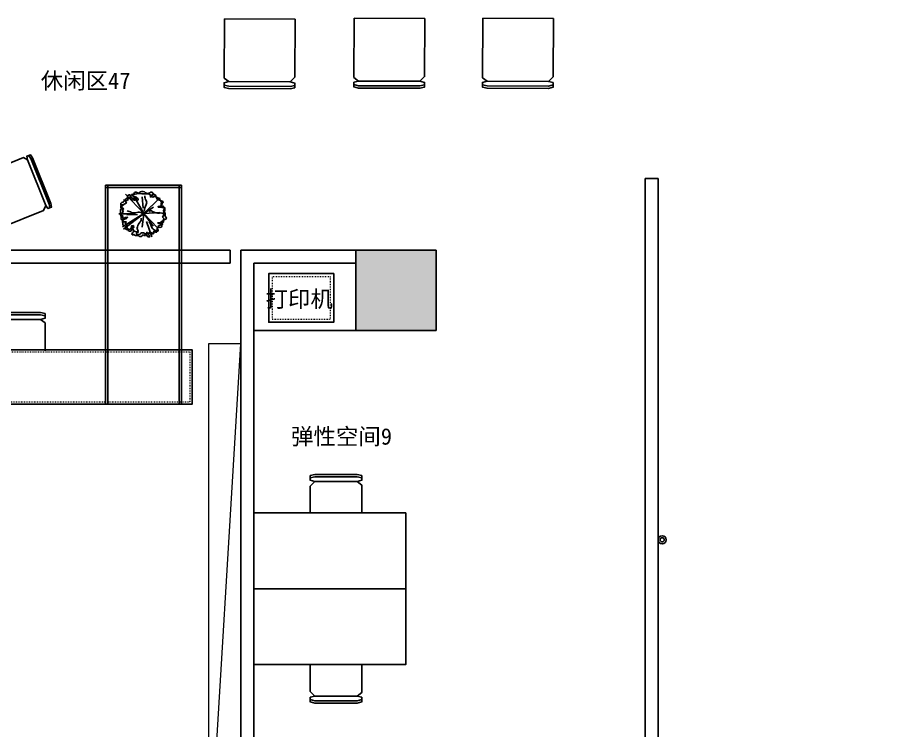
# Model space of a CAD drawing. Header units: millimetres. Extents: x 591722 to 1211798, y -167163 to 126727.
# Drawn here: x 599608 to 607808, y 105672 to 112247 of the extents above; entities that cross this region are included whole.
import ezdxf

# ---------------------------------------------------------------- set-up
doc = ezdxf.new("R2010")
doc.units = ezdxf.units.MM
doc.header["$LTSCALE"] = 0.5
doc.linetypes.add('ACAD_ISO03W100', pattern=[30, 12, -18])
for name, color, linetype in [('BS-SHORT-CABINET', 40, 'Continuous'), ('COL-FILL', 8, 'Continuous'), ('FF-FURN', 51, 'Continuous'), ('FF-PLANTS', 86, 'Continuous'), ('FF-TEXT', 50, 'Continuous'), ('L-反光柱', 7, 'Continuous')]:
    doc.layers.add(name, color=color, linetype=linetype)
doc.layers.add('WALL', color=160, linetype='Continuous', lineweight=20)
doc.styles.add('宋体', font='NSimSun.ttf')

# ---------------------------------------------------------------- blocks, each defined once
blk = doc.blocks.new('A$C70401548')
at = {"layer": 'FF-PLANTS', "color": 86, "linetype": 'ByBlock'}
for p, q in [((928.4818000270824, 885.6224216856643), (246.7559343702451, 1609.931258274853)), ((930.0255501935243, 882.8816766905074), (634.6766266641062, 1407.238597639996)), ((906.5154096096666, 1084.617605638574), (870.0535788510751, 1512.03469563779)), ((925.6171458845201, 882.8816766905074), (1542.763732467138, 1473.333903828519)), ((928.4818000270824, 885.6224216856643), (1291.496828431511, 1120.825118752152)), ((-3.64825609722e-05, 867.5188763246696), (625.9626841859935, 867.5188763246696)), ((928.4818000270824, 885.6224216856643), (127.7350888159126, 389.3692805027385)), ((928.4818000270824, 885.6224216856643), (171.8167710436537, 301.2419628826028)), ((694.3754125203486, 852.6858946478895), (299.9279479682082, 839.4326609542042)), ((928.481800027148, 885.622421685708), (872.7189923048282, 376.1500251033576)), ((928.481800027148, 885.6224216857227), (1538.355665424184, 926.9452141495277)), ((928.4818000271844, 885.6224216857227), (1284.679332853353, 409.1548412765842)), ((928.4818000270824, 885.6224216856643), (1447.891854617061, 342.964141337332)), ((1230.089790121368, 8.995867075194838), (1033.566559394516, 580.1319193049858))]:
    blk.add_line(p, q, dxfattribs=at)
for points in [[(75.45346183980291, 1160.303167759892, 0.0485490595645811), (67.59485347933514, 1145.441131128813, 0.1904724174873007), (67.37431276190182, 1128.399601731973, -0.1010100684815973), (74.7864292778977, 1102.765626541935, 0.3079615261055771), (81.4319614238484, 1086.522696475353, 0.2658528242693174), (93.83786450543268, 1085.711857505375, -0.1245730079382562), (129.8818031869959, 1089.771675564363, -0.1754169228999167), (174.4455488814856, 1066.400720321922, -0.5553700377442354), (170.0182208154801, 1050.614112003037, -0.1511109343244255), (139.0803381433434, 1051.124449198672, 0.0378011287022286), (107.0564128234473, 1058.991123492757, 0.1269582927284508), (93.29307499603601, 1057.787196675723, 0.2293158590515043), (55.89106105342944, 1019.989958547972, 0.1698801504632809), (56.17825181230728, 980.3336633212166, -0.1076601433744904), (63.0367142836476, 927.5845490136708, 0.1606134814724673), (71.86038461700082, 813.7502162521995, -0.118419854912591), (84.84790648784838, 733.3351906383613, -0.1018256152839513), (79.62631473658257, 715.0783120305568, 0.6414248559351288), (119.7641600978459, 663.2677326879493, 0.0237089751047245), (220.4023711353002, 730.6746990989486, -0.2649055068427669), (268.350587304616, 736.439696054731, -0.5273560923157524), (273.2404060294139, 712.557525633063, -0.1150621841623598), (202.9949369690148, 667.2293741695757, 0.1537374737600149), (140.341589774478, 619.6967334190267, 0.2276923743486092), (132.6174834674748, 574.4109199135709, -0.1070463546163796), (138.3425236298208, 487.1747104600799, 0.3044892055368129), (163.6143677148575, 433.9632072505337, 0.1185374669536242), (216.2088661150119, 417.6771531517297, -0.2445503899857193), (261.6211906972967, 390.2080490837398, -0.4012264169066797), (252.4679820387027, 348.4967156580533, 0.5163116043930422), (251.0903395263376, 295.3608788710262, 0.2078579894183041), (296.566912279377, 284.5393010733533, -0.2057068058763545), (330.9749970207922, 276.5014323425276, 0.0422919319566636), (343.0397583704253, 248.3601437049365, 0.2787195592029788), (459.1560381033778, 236.2567840475094, 0.3711236055016025), (485.7574589804862, 295.7802344190568, -0.1621455693334864), (487.5683198134866, 354.1088567088445, -0.0925030867142565), (522.3745857010217, 412.5701546782075, -0.9282202589829917), (536.6136891655042, 401.8111230190116, 0.0450970915826394), (506.7035283999212, 344.7113061506534, 0.2718438707952196), (510.6892523283895, 316.1112732877809, -0.0456375327076431), (550.075893471294, 255.7467285806488, -0.3510871887805825), (536.7412714682432, 185.8008052611985, 0.2676350127984845), (487.1667709584944, 115.9723466753639, 0.4563019829586215), (521.1706065382895, 80.32501319744914, 0.2248490434876841), (545.678671052432, 93.38209667280898, -0.7028191996344112), (574.1428932291165, 84.78333088989893, 0.366669975255985), (661.8930374821794, 59.08191036447533, -0.306592923639121), (742.522903870682, 44.65805347153218, 0.3657068117732625), (863.4264422745619, 36.08264522680838, 0.2292673285398544), (877.45975974857, 62.4137301868177, -0.5315375404199904), (902.4834864693257, 77.92031276776106, 0.0386939194955835), (971.9501207047286, 52.95543903227372, 0.546027131305603), (991.2408641927177, 70.28584622044582, 0.0084280797725535), (980.4122661328657, 130.6311405581364, -1.045167778381338), (987.1278992449515, 131.6478058450593, 0.0249543135770514), (1064.213031284103, 28.26705182102159, 0.2776308487047698), (1140.092763324079, 1.547581884893588, 0.6185750081773606), (1145.652952548604, 22.46448599346331, 0.0733201140295144), (1107.275128014742, 83.29556679680536, -0.2646355680658626), (1101.742780819782, 111.7864494043024, -0.2836675961907337), (1169.365858768782, 125.4893258884549, 0.1515435497489385), (1273.604585814435, 120.0550871471932, 0.2632522045276159), (1311.869754808482, 156.6827311074739, -0.2769653370774567), (1353.332072599733, 194.3879111773421, -0.006189685977225), (1419.344929035404, 206.7560011889873, 0.2920346312157603), (1475.53449932365, 258.1754316647275, 0.3864668133415638), (1463.015184559262, 282.4510955129663, -0.4795612523222737), (1452.635488015396, 363.0116137262521, -0.3472006184914024), (1510.76826945912, 370.9815653069672, 0.2409696058935403), (1580.149086840029, 366.8704809980118, 0.319278213136303), (1606.63454188162, 411.1591189997125, -0.2560969088158807), (1631.307847379015, 466.0724571547762, 0.5992347370712235), (1627.385086919195, 491.0119244599627, 0.0478910314590644), (1556.208961320895, 508.3817227690888, -0.0104185309498987), (1459.278475294108, 524.4710415968001, -1.343777405948081), (1462.906615942302, 531.4982590069121, -0.2079457820393083), (1581.073062644675, 522.5096248101326, 0.3355204308591875), (1643.268132470083, 532.6402113912627, 0.1550199281226606), (1677.928230355683, 603.6106463674951, -0.3173364182207434), (1726.683863081692, 654.7764956674073, 0.3321296958509031), (1780.099426734909, 713.924272424716, 0.2953546961583251), (1760.015382146412, 752.3898022065987, -0.3784998290671941), (1731.759043422571, 834.3746698877511, 0.2271897521813816), (1727.684085363493, 908.352410413776, 0.0027737806824417), (1706.211571102816, 946.9781477580109, -0.3407269969823825), (1710.670977582086, 977.7618993915383, 0.19214257784271), (1727.724516263682, 1015.848854162585, 0.1917833487096417), (1686.544685172368, 1133.142401132602, 0.399060575190487), (1598.146920072162, 1141.547600477744, -0.2818640573522515), (1471.891128016141, 1126.948371655715, -0.7786528428853386), (1474.669019020824, 1141.651418204579, 0.0571400905588977), (1552.655093848756, 1155.443574410499, 0.298226481579985), (1612.988373599502, 1226.792626658338, -0.2131472333454719), (1650.727529595133, 1289.425418487619, 0.5982773516597968), (1645.432465959937, 1334.865639067793, 0.1360075914016444), (1588.76393082126, 1363.377147364241, -0.2396170721731507), (1541.932490016974, 1400.187432416103, 0.2254457823360016), (1454.736211203206, 1472.601083467234, -0.2746780786771231), (1379.486344387136, 1547.896511028783, 0.6259591878895346), (1260.385186589468, 1572.443638529905, -0.0774359889342229), (1186.769031510055, 1502.368917296509, -1.722769176402528), (1186.314398821734, 1507.566127936632, 0.1822252792204221), (1234.164643319171, 1568.601961828914, -0.2206621878229583), (1269.910139339583, 1607.847575885738, 0.4405576396304411), (1282.242213904916, 1642.361036212649, 0.2558480531613437), (1216.388662702396, 1685.79594430796, 0.2038332939659451), (1152.898551583261, 1664.753499828861, -0.3813684315804255), (994.9357429333758, 1665.778959051182, 0.2890994310984097), (805.3201432119675, 1698.781430352363, 0.098535533624033), (756.661724400168, 1666.415230116268, -0.374990084018024), (691.5621190177771, 1662.120261150136, 0.2956565152350542), (588.6663237583998, 1670.028883993916, 0.3250487640078027), (567.6204113248968, 1625.786932000701, -0.4447781781281117), (542.4775686318244, 1592.88239729208, -0.072526852268309), (479.7809685569372, 1596.867944042053, 0.7243167185701909), (471.3079989013277, 1582.251823282713, 0.0361454188015393), (568.8125730764586, 1487.671404596811, 0.2456107050322489), (632.8777842450945, 1473.598564006243, -0.3143438610415314), (707.0886250868425, 1447.040530454658, -0.4713615645997813), (688.2799623850514, 1377.168272850002, -0.3285707758499053), (629.4500681792852, 1389.585965397156, 0.1654686650919738), (555.3810928370076, 1431.50223554275, -0.2895870221016028), (436.0573975688894, 1542.833775874053, 0.4854942753189418), (355.1294927135022, 1578.061794050227, 0.372789556079995), (321.3696255154355, 1489.379894899335, -0.569082199762163), (292.0576250072118, 1453.488568492335, 0.4069992986138324), (248.607373220264, 1422.188567353863, -0.1968889197430008), (200.5903630960093, 1345.988019346521, -0.0491647291415011), (81.41067474727606, 1277.519937347795, 0.519447363261712), (72.20553927524452, 1229.507145650961, -0.3774571116211348), (75.45346183980291, 1160.303167759892, 3.957933953677308)], [(951.8820946884515, 975.3955225467798, -0.1019602235829967), (1023.950296574592, 1219.665432044989, 0.2752242069229021), (1016.919252350941, 1369.039116193468, -0.1688477588796856), (971.21746770975, 1548.287540476885, -2.224984133433684)], [(304.0624922589341, 984.2280070079286, -0.0362312398301835), (467.1656945730501, 926.9452141495277, 0.1854565383327541), (669.9421748059249, 918.1324581172956, -0.2110682962081239), (859.4944539098943, 900.5071887549565, 0.1492149273173153), (928.4818000271043, 885.6224216856936, -8.760448236754021)], [(674.6812285446358, 143.8952105154894, 0.3917322385280811), (705.538709643486, 258.4605535301962, -0.1807878456271616), (689.9757100139032, 381.415460047705, -0.1399401984048013), (793.7024113649895, 566.9058011475425, 0.2604317710545686), (834.11210816112, 708.280229366399, -0.869243269680876)], [(1707.719312167843, 868.1979357993695, 0.1721328995905691), (1519.731835117185, 902.3854603237124, -0.1960862760382983), (1255.974744704887, 963.0941611490998, 0.3167411178850596), (1120.627150430969, 963.0941611490998, -11.61347741237991)], [(1400.403402941345, 163.5174998737493, 0.1335174670075321), (1357.312271050657, 243.0369020359067, 0.0593637405500356), (1287.614440898782, 300.577935208843, -0.2230641839173555), (1211.466297080391, 421.9556782518193, 0.2364179258958577), (1120.627150430969, 558.9065410863695, -0.4613987851175976)]]:
    blk.add_lwpolyline(points, format="xyb", dxfattribs=at)
at = {"layer": 'FF-PLANTS', "color": 250, "linetype": 'ByBlock'}
blk.add_lwpolyline([(1106.352953636538, 147.0193390739296), (1168.067578568189, 177.8638638356642), (1225.374136456885, 164.6448511383787), (1287.088761388542, 151.4258384410932), (1313.537838178396, 213.1148879645625), (1370.844396067099, 248.3656693913508), (1436.967088041718, 257.1784254235827), (1428.15061668976, 314.4609755798883), (1467.824569140561, 371.7437684382894), (1485.457174578456, 429.026561296705), (1542.763732467138, 442.2455739939905), (1600.070290355841, 468.6835993885615), (1538.355665424184, 512.7473795496917), (1586.845751960907, 570.0299297059827), (1648.560376892579, 614.0937098671129), (1692.642059120313, 680.1890160556504), (1635.335838497653, 746.2843222441733), (1670.601049373428, 812.3798711348063), (1688.233992077345, 878.4751773233438), (1679.417520725386, 935.7579701817449), (1666.19298233046, 993.0407630401605), (1697.050463429303, 1050.323313196466), (1683.825587768355, 1107.606106054867), (1617.702895793729, 1112.012362719935), (1560.39633790504, 1138.450630816602), (1586.845751960907, 1195.733180972907), (1582.437347651925, 1257.422230496377), (1600.070290355841, 1314.705023354793), (1555.988270862072, 1371.987573511098), (1485.457174578456, 1402.832098272833), (1428.15061668976, 1424.864109704445), (1406.109944208903, 1486.553159227915), (1348.803386320207, 1535.022953351989), (1265.047751641658, 1495.365672558037), (1185.700521272112, 1517.397683989649), (1176.884049920147, 1587.899246843241), (1115.169424988496, 1627.556527637193), (1044.638328704866, 1627.556527637193), (938.8416842794468, 1623.150270972139), (859.4944539098943, 1618.743771604975), (793.3714246692398, 1640.775783036588), (727.2487326946211, 1640.775783036588), (665.5341077629636, 1623.150270972139), (599.4110785223093, 1605.52475890769), (524.4719151957106, 1605.52475890769), (520.0638481527566, 1539.429452719152), (586.1865401273826, 1517.397683989649), (647.9011650590328, 1504.178428590254), (661.1257034539594, 1424.864109704445), (581.7784730844141, 1380.800329543315), (484.7983000109452, 1398.425841607764), (427.491742122249, 1442.489379066785), (405.4507323753641, 1508.584927957417), (348.1445117527037, 1446.895878433948), (317.2870306538535, 1376.394072878262), (233.5313959753185, 1389.613085575547), (176.2251753526507, 1389.613085575547), (242.3478673272766, 1345.549548116527), (277.6134154690881, 1279.453999225894), (220.3068575803918, 1253.015973831323), (158.5922326487198, 1213.358693037356), (83.65306932214298, 1222.171449069588), (158.5922326487198, 1191.326924307854), (101.2856747600381, 1142.85688748167), (114.5105504209859, 1081.167837958201), (132.1431558588811, 1023.885287801895), (154.1841656057659, 962.1962382784259), (123.3266845069229, 896.100689387793), (88.06113636511145, 834.4116398643237), (154.1841656057659, 777.128847005908), (96.87760771706962, 728.6590528818195), (176.2251753526507, 715.4397974824387), (264.3888770741614, 733.0653095468878), (326.1035020058189, 741.8780655791197), (264.3888770741614, 684.595272720704), (198.265847833507, 666.9700033583503), (123.3266845069229, 644.9382346288476), (145.3676942538077, 574.4364290731609), (215.8987905374234, 574.4364290731609), (273.2053484261196, 570.0299297059827), (237.9398002843081, 503.9346235174598), (299.6544252159729, 446.6518306590442), (312.878963610885, 384.9627811355749), (299.6544252159729, 327.6802309792693), (356.9606458386406, 301.2419628826028), (418.6756080363266, 288.0229501853173), (471.5737616160185, 358.5247557410039), (475.9818286589871, 424.6200619295414), (542.1048578996415, 429.026561296705), (559.7374633375293, 362.9310124060721), (511.2473768008057, 305.6484622497665), (572.962001732456, 226.333900661848), (674.3505791149219, 191.0828765329497), (731.6567997375823, 191.0828765329497), (656.717636410991, 160.2383517712151), (669.9421748059249, 98.5493022477458), (736.0652040465793, 94.14304558267759), (793.3714246692398, 107.3620582799631), (837.4534441630094, 164.6448511383787), (921.2090788415517, 155.8320951061469), (978.5156367302478, 120.5813136793586), (1066.679338451758, 120.5813136793586), (1044.638328704866, 177.8638638356642), (1097.536482284573, 138.2065830416977)], close=True, dxfattribs=at)
blk = doc.blocks.new('SDFG')
at = {"color": 54, "linetype": 'ByBlock'}
for p, q in [((603601.1936448441, -155713.1539436377), (602948.3688553452, -155716.4376730558)), ((602950.5982483196, -156329.0532459068), (602993.8718471013, -156339.5544671925)), ((603560.000178609, -156293.6688109192), (602993.573326245, -156296.355498625)), ((602993.8718471013, -156339.5544671925), (603560.2986994652, -156336.8677794868)), ((603560.2986994652, -156336.8677794868), (603603.4230378185, -156325.7695164887))]:
    blk.add_line(p, q, dxfattribs=at)
blk.add_lwpolyline([(602948.3688553452, -155716.4376730558), (602950.1504670354, -156264.2547930555), (602993.573326245, -156296.355498625), (602950.4489878915, -156307.4537616231), (602950.7475087477, -156350.6527301906), (602994.0211075293, -156361.1539514763), (603560.4479598933, -156358.4672637705), (603603.5722982467, -156347.3690007725), (603603.2737773905, -156304.1700322049), (603560.000178609, -156293.6688109192), (603602.9006263202, -156250.1713214955), (603601.1936448441, -155713.1539436377)], dxfattribs=at)
blk = doc.blocks.new('B')
at = {"color": 54, "linetype": 'ByBlock'}
for p, q in [((-194.658927036915, 252.6557878404856), (-237.8589270368684, 241.8557878404972)), ((194.1410729631316, 252.6557878405147), (-194.658927036915, 252.6557878404856)), ((237.341072963085, 241.8557878404972), (194.1410729631316, 252.6557878405147)), ((-194.658927036915, 209.455787840503), (194.1410729631316, 209.455787840503))]:
    blk.add_line(p, q, dxfattribs=at)
at = {"linetype": 'ByBlock'}
blk.add_lwpolyline([(237.341072963085, -80.76748788371332), (237.341072963085, 177.0557878405088), (194.1410729631316, 209.455787840503), (237.341072963085, 220.2557878404914), (237.341072963085, 263.455787840503), (194.1410729631316, 274.2557878404914), (-194.658927036915, 274.2557878404914), (-237.8589270368684, 263.455787840503), (-237.8589270368684, 220.2557878404914), (-194.658927036915, 209.455787840503), (-237.8589270368684, 166.2557878404914), (-237.8589270368684, -80.76748788371332)], dxfattribs=at)
blk = doc.blocks.new('反光柱')
at = {"layer": 'L-反光柱', "color": 6}
for radius in [37.5, 18.9478207565262]:
    blk.add_circle((37.5, 0), radius, dxfattribs=at)

msp = doc.modelspace()

# ---------------------------------------------------------------- hatches: boundary and pattern name
at = {"layer": 'COL-FILL', "lineweight": 5}
h = msp.add_hatch(color=250, dxfattribs=at)
h.dxf.hatch_style = 1
h.paths.add_polyline_path([(595768.278437501, 110052.4519799865), (595128.278437501, 110052.4519799865), (595128.278437501, 109422.4519799864), (595768.278437501, 109422.4519799865)])
h.paths.add_polyline_path([(603468.278437501, 110102.4519799864), (602728.278437501, 110102.4519799864), (602728.278437501, 109362.4519799864), (603468.278437501, 109362.4519799864)])
h.paths.add_polyline_path([(611628.278437501, 110102.4519799864), (610948.278437501, 110102.4519799864), (610948.278437501, 109422.4519799864), (611628.278437501, 109422.4519799864)])
h.paths.add_polyline_path([(595768.278437501, 101592.4519799864), (595128.278437501, 101592.4519799864), (595128.278437501, 100962.4519799864), (595768.278437501, 100962.4519799864)])
h.paths.add_polyline_path([(603598.278437501, 101592.4519799864), (602908.278437501, 101592.4519799864), (602908.278437501, 100912.4519799864), (603598.278437501, 100912.4519799864)])
h.paths.add_polyline_path([(611628.278437501, 101592.4519799864), (610948.278437501, 101592.4519799864), (610948.278437501, 100912.4519799864), (611628.278437501, 100912.4519799864)])

# ---------------------------------------------------------------- linework, layer by layer
at = {"layer": 'BS-SHORT-CABINET', "lineweight": -2}
msp.add_line((602728.278437501, 109362.4519799865), (601788.278437501, 109362.4519799865), dxfattribs=at)
at = {"layer": 'BS-SHORT-CABINET', "color": 8, "linetype": 'ACAD_ISO03W100', "lineweight": 5}
for points in [[(602495.2478371583, 109856.8620048411), (601955.2478371583, 109856.8620048411), (601955.2478371583, 109466.8620048411), (602495.2478371583, 109466.8620048411)], [(598708.278437501, 108702.1655196213), (601198.278437501, 108702.1655196213), (601198.278437501, 109162.1655196213), (598708.278437501, 109162.1655196213)]]:
    msp.add_lwpolyline(points, close=True, dxfattribs=at)
at = {"layer": 'BS-SHORT-CABINET', "linetype": 'ByBlock', "lineweight": 13}
for points in [[(601668.278437501, 109237.4519799864), (601368.278437501, 109237.4519799864), (601368.278437501, 104297.4519799864), (601668.278437501, 104297.4519799864)], [(601368.278437501, 104297.4519799864), (601668.278437501, 109237.4519799864)]]:
    msp.add_lwpolyline(points, dxfattribs=at)
at = {"layer": 'FF-FURN', "lineweight": -2}
for p, q in [((600418.278437501, 108682.1655196213), (600418.278437501, 110702.4519799864)), ((600418.278437501, 110702.4519799864), (601118.278437501, 110702.4519799864)), ((600438.278437501, 108682.1655196213), (600438.2784375009, 110702.4519799864)), ((601098.278437501, 108682.1655196213), (601098.278437501, 110702.4519799864)), ((601118.278437501, 108682.1655196213), (601118.278437501, 110702.4519799864)), ((600418.278437501, 110682.4519799864), (601118.278437501, 110682.4519799864))]:
    msp.add_line(p, q, dxfattribs=at)
at = {"layer": 'FF-FURN', "color": 1, "lineweight": -2}
msp.add_lwpolyline([(602525.2478371583, 109886.8620048411), (601925.2478371583, 109886.8620048411), (601925.2478371583, 109436.8620048411), (602525.2478371583, 109436.8620048411)], close=True, dxfattribs=at)
at = {"layer": 'FF-FURN', "lineweight": -2}
for points in [[(598688.2784375009, 108682.1655196213), (601218.278437501, 108682.1655196213), (601218.278437501, 109182.1655196213), (598688.2784375009, 109182.1655196213), (598688.2784375009, 108682.1655196213)], [(603188.278437501, 106977.6696361023), (603188.278437501, 107677.6696361023), (601788.278437501, 107677.6696361023), (601788.278437501, 106977.6696361023)], [(603188.278437501, 106977.6696361023), (603188.278437501, 106277.6696361023), (601788.278437501, 106277.6696361023), (601788.278437501, 106977.6696361023)]]:
    msp.add_lwpolyline(points, close=True, dxfattribs=at)
at = {"layer": 'WALL', "lineweight": -3}
for p, q in [((605518.278437501, 110762.9231413966), (605398.278437501, 110762.9231413966)), ((605398.2784375012, 110762.9231413966), (605398.278437501, 92292.4519799865)), ((605518.2784375012, 110762.9231413966), (605518.2784375009, 92412.45197998654)), ((597688.278437501, 110102.4519799864), (601568.278437501, 110102.4519799864)), ((601368.278437501, 110102.4519799864), (601248.278437501, 110102.4519799864)), ((601568.278437501, 109982.4519799864), (601568.278437501, 110102.4519799864)), ((601668.278437501, 103692.4519799864), (601668.278437501, 110102.4519799864)), ((601668.278437501, 110102.4519799864), (603468.278437501, 110102.4519799864)), ((603468.278437501, 110102.4519799864), (602728.278437501, 110102.4519799864)), ((602728.278437501, 110102.4519799864), (602728.278437501, 109362.4519799865)), ((603468.278437501, 109362.4519799865), (603468.278437501, 110102.4519799864)), ((597688.278437501, 109982.4519799865), (601568.278437501, 109982.4519799864)), ((601788.278437501, 103692.4519799864), (601788.278437501, 109982.4519799864)), ((601788.278437501, 109982.4519799864), (602728.278437501, 109982.4519799864)), ((603468.278437501, 109362.4519799865), (602728.278437501, 109362.4519799865))]:
    msp.add_line(p, q, dxfattribs=at)

# ---------------------------------------------------------------- block references
at = {"layer": 'FF-FURN', "color": 1, "lineweight": -2}
for p, rotation in [((20.5969074428973, 273477.9417839832), 359.4745375482938), ((1218.579093136122, 273483.5436790054), 359.4745375482937), ((2404.90544571471, 273481.8130802942), 359.4745375482938)]:
    msp.add_blockref('SDFG', p, dxfattribs=dict(at, rotation=rotation))
at = {"layer": 'FF-FURN', "color": 1, "lineweight": -2, "xscale": -0.7999999999914297, "yscale": 0.7999999999406385, "zscale": 0.8, "rotation": 112.2235831319402}
msp.add_blockref('SDFG', (301496.0143370954, 510203.6463377338), dxfattribs=at)
at = {"layer": 'FF-FURN', "lineweight": -2, "xscale": 0.245759999999791, "yscale": 0.245759999999791, "zscale": 0.245759999999791}
msp.add_blockref('A$C70401548', (600542.4057055096, 110223.6489840186), dxfattribs=at)
at = {"layer": 'FF-FURN', "linetype": 'Continuous'}
for p in [(599623.7254657692, 109253.5844267184), (602545.3746199976, 107758.437123986)]:
    msp.add_blockref('B', p, dxfattribs=at)
at = {"layer": 'FF-FURN', "linetype": 'Continuous', "xscale": -1, "rotation": 180}
msp.add_blockref('B', (602545.3746199976, 106196.9021482185), dxfattribs=at)
at = {"layer": 'L-反光柱'}
msp.add_blockref('反光柱', (605518.2784375012, 107430.0000000002), dxfattribs=at)

# ---------------------------------------------------------------- texts
at = {"layer": 'FF-TEXT', "style": '宋体'}
for s, p in [('休闲区47', (599820.5967426024, 111590.3703925399)), ('打印机', (601894.9629991329, 109576.0495063353)), ('弹性空间9', (602130.4066574998, 108307.6907334667))]:
    msp.add_text(s, height=151.875, dxfattribs=at).set_placement(p)

doc.saveas('drawing.dxf')
